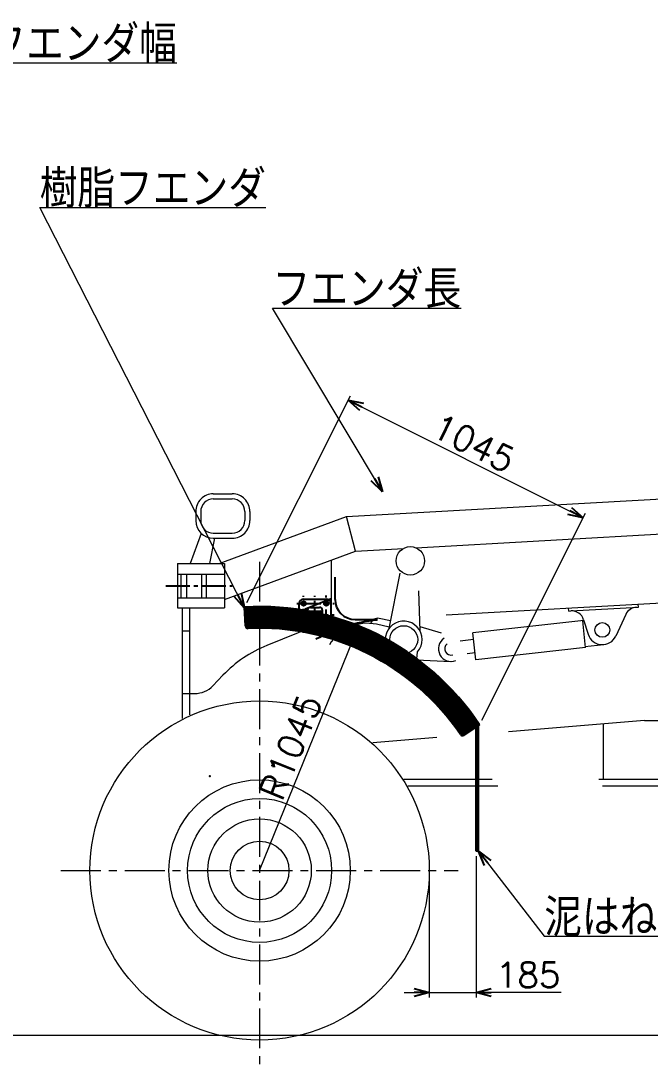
# Model space of a CAD drawing. Header units: millimetres. Extents: x -7970 to 6845, y -11075 to 1978.
# Drawn here: x -5102 to -2599, y -2225 to 1947 of the extents above; entities that cross this region are included whole.
import ezdxf
from ezdxf.enums import TextEntityAlignment as Align

# ---------------------------------------------------------------- set-up
doc = ezdxf.new("R2010")
doc.units = ezdxf.units.MM
doc.header["$LTSCALE"] = 5
doc.header["$PDSIZE"] = 1
for name, pattern in [('CENTER', [50.8, 31.75, -6.35, 6.35, -6.35]), ('CENTER2', [28.575, 19.05, -3.175, 3.175, -3.175]), ('DASHED2', [9.525, 6.35, -3.175])]:
    doc.linetypes.add(name, pattern=pattern)
for name, color, linetype in [('DIMENSION', 7, 'Continuous'), ('Layer0016', 7, 'Continuous'), ('VIEW_L', 7, 'Continuous')]:
    doc.layers.add(name, color=color, linetype=linetype)
doc.styles.add('dcStyle0', font='txt.shx', dxfattribs={"bigfont": 'bigfont'})
doc.dimstyles.new('dc_Radial05', dxfattribs={"dimtxt": 100, "dimasz": 60.000038, "dimexe": 0, "dimexo": 0, "dimgap": 20, "dimtad": 3, "dimdec": 1, "dimdsep": 46, "dimtxsty": 'dcStyle0', "dimblk1": 'OPEN30', "dimblk2": 'OPEN30', "dimsah": 1, "dimcen": 0.09, "dimclrd": 7, "dimclre": 7, "dimclrt": 2, "dimadec": 0, "dimazin": 2, "dimtfac": 1, "dimtdec": 4, "dimtmove": 0, "dimatfit": 0, "dimfxl": 1, "dimarcsym": 1})
doc.dimstyles.new('dc_Rotated', dxfattribs={"dimtxt": 100, "dimasz": 60.000038, "dimexe": 20, "dimexo": 20, "dimgap": 20, "dimtad": 3, "dimdec": 1, "dimdsep": 46, "dimtxsty": 'dcStyle0', "dimblk1": 'OPEN30', "dimblk2": 'OPEN30', "dimsah": 1, "dimcen": 0.09, "dimclrd": 7, "dimclre": 7, "dimclrt": 2, "dimadec": 0, "dimazin": 2, "dimtfac": 1, "dimtdec": 4, "dimtmove": 0, "dimatfit": 3, "dimfxl": 1, "dimarcsym": 1})

# ---------------------------------------------------------------- blocks, each defined once
blk = doc.blocks.new('DC_GROUP_ＤＸＦ２５_1')
at = {"layer": 'VIEW_L', "color": 7, "linetype": 'Continuous', "lineweight": 18}
for p, q in [((-2620.9, -838.1), (-3162.5, -882.4)), ((-2785, -851.6), (-2785, -1071)), ((-2620.9, -838.1), (-1926.2, -838.1)), ((-1617.8, -886), (-1926.2, -838.1)), ((-3447.5, -905.8), (-3701.9, -926.6)), ((-1531.4, -899.4), (-1582.2, -1013.7)), ((-1455.3, -911.2), (-1564.4, -894.2)), ((-1455.3, -911.2), (-1450.8, -996)), ((-1454.6, -923.3), (-1350.7, -923.3)), ((-1350.7, -923.3), (-1350.7, -1042.2)), ((-1411.5, -1042.2), (-1350.7, -1042.2)), ((-3579, -1071), (-3227.6, -1071)), ((-2802.7, -1071), (-1104.6, -1071)), ((-1695, -1043.3), (-1695, -1071)), ((-1695, -1043.3), (-1200.7, -1043.3)), ((-1200.7, -1043.3), (-1200.7, -1071)), ((-1104.6, -1071), (-1104.6, -1097.3)), ((-3563.1, -1097.3), (-3204.1, -1097.3)), ((-2788.4, -1097.3), (-908.2, -1097.3)), ((-2425.5, -1097.3), (-2425.5, -1207.7)), ((-2425.5, -1109.9), (-900.1, -1109.9)), ((-2425.5, -1121.2), (-1153.4, -1121.2)), ((-908.2, -1097.3), (-908.2, -1208.5)), ((-2425.5, -1136.9), (-2345.1, -1136.9)), ((-1900.2, -1235.8), (-2345.1, -1136.9)), ((-2425.5, -1207.7), (-2026.8, -1207.7)), ((-988.2, -1208.5), (-804.6, -1208.5)), ((-804.6, -1208.5), (-804.6, -1245.6)), ((-1900.2, -1235.8), (-1375.8, -1315.3)), ((-968.2, -1245.6), (-804.6, -1245.6)), ((-894.6, -1245.6), (-953.4, -1337.5)), ((-894.1, -1245.6), (-839.6, -1402.4)), ((-754, -1225.9), (-720.9, -1368)), ((-1449.9, -1304.1), (-1475, -1399.3)), ((-1379.2, -1314.8), (-1391.5, -1359.4)), ((-1320.7, -1332.8), (-1347.6, -1373.6)), ((-953.4, -1411.7), (-953.4, -1321.2)), ((-932.4, -1304.7), (-871.4, -1310.8)), ((-1248.8, -1405.7), (-1419.6, -1350.3)), ((-1475, -1399.3), (-1342.1, -1498)), ((-953.4, -1417.4), (-823.2, -1427.4)), ((-1516.6, -1445.1), (-1531.7, -1468.7)), ((-1354.3, -1453.1), (-1354.3, -1473.9)), ((-1324.3, -1423.1), (-1270.8, -1423.1)), ((-1214.2, -1476.7), (-1247.2, -1434.6)), ((-1240.8, -1453.1), (-1240.8, -1473.9)), ((-1309.7, -1463.9), (-1283.4, -1463.9)), ((-1309.7, -1463.9), (-1309.7, -1856.5)), ((-1283.4, -1463.9), (-1283.4, -1856.5)), ((-1214.2, -1476.7), (-1167.5, -1596.7)), ((-1155.3, -1493.9), (-1121.8, -1580)), ((-1449.2, -1506.9), (-1309.7, -1552.5)), ((-1324.3, -1503.9), (-1309.7, -1503.9)), ((-1283.4, -1503.9), (-1270.8, -1503.9)), ((-1456.4, -1572.5), (-1443, -1563.5)), ((-1283.4, -1632), (-1221.5, -1632)), ((-1221.5, -1632), (-1221.5, -1711.5)), ((-1283.4, -1711.5), (-1221.5, -1711.5)), ((-1167.2, -1746.9), (-1159.9, -1718.3)), ((-1130.3, -1787.8), (-1149, -1808.1)), ((-1401.6, -1880.9), (-1336.9, -1830.6)), ((-1324.7, -1826.3), (-1309.7, -1826.3)), ((-1283.4, -1816.8), (-1265.1, -1816.8)), ((-1252.5, -1892.2), (-1139.1, -1800.6)), ((-1344.7, -1846.3), (-1344.7, -1876.7)), ((-1309.7, -1856.5), (-1283.4, -1856.5)), ((-1245.1, -1836.8), (-1245.1, -1876.7)), ((-1324.7, -1896.7), (-1265.1, -1896.7)), ((-1572.4, -2016), (-1504.4, -1949.9)), ((-1550.1, -2016.6), (-1514.2, -1981.8)), ((-1497.4, -2002.5), (-1515, -1980.7)), ((-1572.4, -2016), (-1572.4, -2016.6)), ((-1572.4, -2016.6), (-1550.1, -2016.6))]:
    blk.add_line(p, q, dxfattribs=at)
for centre, radius in [((-781.1, -1382.1), 61.9), ((-1431.1, -1385.6), 37.1), ((-781.1, -1382.1), 37.1), ((-1176.3, -1782.9), 37.1)]:
    blk.add_circle(centre, radius, dxfattribs=at)
for centre, radius, start, end in [((-1400.9, -993.3), 50, 183.0128, 270), ((-1627.9, -993.3), 50, 270, 336.0375), ((-1153.4, -1321.2), 200, 0, 90), ((-900.1, -1259.9), 150, 13.1101, 90), ((-1403.8, -1499.6), 186.4, 28.7384, 81.381), ((-1295.1, -1548.3), 150, 21.2716, 72.0376), ((-1453.4, -1411.7), 500, 308.9421, 0), ((-1717.2, -1731), 349.3, 308.9968, 54.9412), ((-1324.3, -1453.1), 30, 90, 180), ((-1270.8, -1453.1), 30, 0, 90), ((-1717.2, -1731), 321.3, 308.9968, 54.7367), ((-1324.3, -1473.9), 30, 180, 270), ((-1270.8, -1473.9), 30, 270, 0), ((-1717.2, -1731), 305.2, 314.1967, 31.2912), ((-1401.4, -1688.8), 300, 351.0237, 21.2716), ((-1353.8, -1669.2), 200, 345.8089, 21.2716), ((-1203.8, -1720), 100, 317.2917, 351.0237), ((-1324.7, -1846.3), 20, 90, 180), ((-1265.1, -1836.8), 20, 0, 90), ((-1324.7, -1876.7), 20, 180, 270), ((-1265.1, -1876.7), 20, 270, 0)]:
    blk.add_arc(centre, radius, start, end, dxfattribs=at)
at = {"layer": 'VIEW_L', "color": 7, "linetype": 'Continuous'}
for p in [(-2425.5, -1097.3), (-908.2, -1097.3), (-2425.5, -1207.7), (-908.2, -1208.5)]:
    blk.add_point(p, dxfattribs=at)
blk = doc.blocks.new('_Open30')
at = {"color": 0, "linetype": 'ByBlock', "lineweight": -2}
for p, q in [((-1, 0.267949), (0, 0)), ((0, 0), (-1, -0.267949)), ((0, 0), (-1, 0))]:
    blk.add_line(p, q, dxfattribs=at)
blk = doc.blocks.new('*D2')
at = {"color": 7, "linetype": 'Continuous', "lineweight": 13}
blk.add_line((-4152.4, -1434.6), (-3759.7, -466.2), dxfattribs=at)
at = {"color": 7, "xscale": 60.00005615230571, "yscale": 59.99978736447287, "rotation": 67.92643871640075}
blk.add_blockref('_Open30', (-3759.7, -466.2), dxfattribs=at)
at = {"color": 2, "insert": (-3900.9, -761.1), "char_height": 100, "attachment_point": 9, "rotation": 67.9264, "style": 'dcStyle0'}
blk.add_mtext('\\T1.00;R1045', dxfattribs=at)
blk = doc.blocks.new('*D3')
at = {"color": 7, "linetype": 'Continuous', "lineweight": 13}
for p, q in [((-4203.5, -368.4), (-3791.1, 455.6)), ((-3800, 437.8), (-2865, -30.2)), ((-3268.4, -836.4), (-2856, -12.3))]:
    blk.add_line(p, q, dxfattribs=at)
at = {"color": 7, "xscale": 60.00005615230571, "yscale": 59.99978736447287}
for p, rotation in [((-3800, 437.8), 153.4134717369739), ((-2865, -30.2), 333.4134717369739)]:
    blk.add_blockref('_Open30', p, dxfattribs=dict(at, rotation=rotation))
at = {"color": 2, "insert": (-3323.5, 221.7), "char_height": 100, "attachment_point": 8, "rotation": 333.4135, "style": 'dcStyle0'}
blk.add_mtext('\\T1.00;1045', dxfattribs=at)
blk = doc.blocks.new('DC_IMAGEDIMGROUP_1')
at = {"color": 7, "linetype": 'Continuous', "lineweight": 13}
for p, q in [((-3290.5, -1377), (-3290.5, -1940.2)), ((-3477.4, -1454.6), (-3477.4, -1940.2)), ((-3577.4, -1920.2), (-3477.4, -1920.2)), ((-3477.4, -1920.2), (-3290.5, -1920.2)), ((-2952.6, -1920.2), (-3290.5, -1920.2))]:
    blk.add_line(p, q, dxfattribs=at)
at = {"color": 7, "xscale": 60.00005615230571, "yscale": 59.99978736447287}
for p, rotation in [((-3477.4, -1920.2), 360), ((-3290.5, -1920.2), 180)]:
    blk.add_blockref('_Open30', p, dxfattribs=dict(at, rotation=rotation))
at = {"color": 2, "insert": (-3212.6, -1900.2), "char_height": 100, "attachment_point": 7, "style": 'dcStyle0'}
blk.add_mtext('\\T1.00;185', dxfattribs=at)
blk = doc.blocks.new('DC_GROUP_ＤＸＦ２５_2')
at = {"color": 7, "linetype": 'CENTER2', "lineweight": 25}
for p, q in [((-4004.4, -372), (-3856.2, -372)), ((-3977.1, -488.7), (-3977.1, -340.7)), ((-3932.1, -488.7), (-3932.1, -340.7)), ((-3887.1, -490.3), (-3887.1, -339.6)), ((-4007.1, -417), (-3855.5, -417)), ((-4006.9, -462), (-3855, -462))]:
    blk.add_line(p, q, dxfattribs=at)
at = {"color": 3, "linetype": 'Continuous', "lineweight": 25}
for p, q in [((-3995.1, -462), (-3995.1, -372)), ((-3977.1, -354), (-3887.1, -354)), ((-3869.1, -372), (-3869.1, -462)), ((-3962.1, -435), (-3962.1, -399)), ((-3957.1, -427.2), (-3957.1, -406.8)), ((-3955.5, -427.2), (-3955.5, -406.8)), ((-3952.3, -402), (-3911.9, -402)), ((-3952.3, -403.6), (-3911.9, -403.6)), ((-3950.1, -387), (-3914.1, -387)), ((-3908.7, -427.2), (-3908.7, -406.8)), ((-3907.1, -427.2), (-3907.1, -406.8)), ((-3902.1, -435), (-3902.1, -399)), ((-3952.3, -430.4), (-3911.9, -430.4)), ((-3952.3, -432), (-3911.9, -432)), ((-3950.1, -447), (-3914.1, -447)), ((-3887.1, -480), (-3977.1, -480))]:
    blk.add_line(p, q, dxfattribs=at)
for centre in [(-3977.1, -372), (-3887.1, -372), (-3977.1, -462), (-3887.1, -462)]:
    blk.add_circle(centre, 9, dxfattribs=at)
for centre, radius, start, end in [((-3977.1, -372), 18, 90, 180), ((-3887.1, -372), 18, 0, 90), ((-3950.1, -399), 12, 90, 180), ((-3952.3, -406.8), 4.8, 90, 180), ((-3952.3, -406.8), 3.2, 90, 180), ((-3914.1, -399), 12, 0, 90), ((-3911.9, -406.8), 4.8, 0, 90), ((-3911.9, -406.8), 3.2, 0, 90), ((-3950.1, -435), 12, 180, 270), ((-3952.3, -427.2), 4.8, 180, 270), ((-3952.3, -427.2), 3.2, 180, 270), ((-3914.1, -435), 12, 270, 0), ((-3911.9, -427.2), 3.2, 270, 0), ((-3911.9, -427.2), 4.8, 270, 0), ((-3977.1, -462), 18, 180, 270), ((-3887.1, -462), 18, 270, 0)]:
    blk.add_arc(centre, radius, start, end, dxfattribs=at)
blk = doc.blocks.new('DC_GROUP_ＤＸＦ２５_213')
at = {"layer": 'Layer0016', "color": 7, "linetype": 'Continuous', "lineweight": 13}
for p, q in [((-4212.4, -387.2), (-4211.4, -386.2)), ((-4212.2, -389.9), (-4208.4, -386.1)), ((-4212.1, -392.6), (-4205.4, -385.9)), ((-4211.9, -395.3), (-4202.5, -385.8)), ((-4211.8, -397.9), (-4199.5, -385.6)), ((-4211.6, -400.6), (-4196.5, -385.5)), ((-4211.5, -403.3), (-4193.6, -385.4)), ((-4211.3, -406), (-4190.6, -385.3)), ((-4211.2, -408.6), (-4187.7, -385.2)), ((-4211, -411.3), (-4184.8, -385.1)), ((-4210.9, -414), (-4181.9, -385)), ((-4210.7, -416.7), (-4179, -384.9)), ((-4210.6, -419.3), (-4176.1, -384.9)), ((-4210.4, -422), (-4173.2, -384.8)), ((-4210.2, -424.7), (-4170.3, -384.7)), ((-4210.1, -427.4), (-4167.4, -384.7)), ((-4209.9, -430), (-4164.6, -384.7)), ((-4209.8, -432.7), (-4161.7, -384.6)), ((-4209.6, -435.4), (-4158.9, -384.6)), ((-4209.5, -438.1), (-4156, -384.6)), ((-4209.3, -440.7), (-4153.2, -384.6)), ((-4209.2, -443.4), (-4150.3, -384.6)), ((-4209, -446.1), (-4147.5, -384.6)), ((-4208.9, -448.8), (-4144.7, -384.6)), ((-4208.7, -451.4), (-4141.9, -384.6)), ((-4208.6, -454.1), (-4139.1, -384.7)), ((-4208.4, -456.8), (-4136.3, -384.7)), ((-4208.3, -459.5), (-4133.5, -384.8)), ((-4208.1, -462.1), (-4130.8, -384.8)), ((-4207.5, -464.3), (-4128, -384.9)), ((-4206.5, -466.2), (-4125.2, -384.9)), ((-4205.2, -467.7), (-4122.5, -385)), ((-4203.7, -469), (-4119.7, -385.1)), ((-4201.8, -470), (-4117, -385.2)), ((-4199.6, -470.6), (-4114.3, -385.3)), ((-4196.8, -470.6), (-4111.5, -385.4)), ((-4193.8, -470.5), (-4108.8, -385.5)), ((-4190.9, -470.4), (-4106.1, -385.6)), ((-4187.9, -470.2), (-4103.4, -385.7)), ((-4185, -470.1), (-4100.7, -385.9)), ((-4182.1, -470), (-4098, -386)), ((-4179.1, -470), (-4095.3, -386.1)), ((-4176.2, -469.9), (-4092.7, -386.3)), ((-4173.3, -469.8), (-4090, -386.4)), ((-4170.5, -469.8), (-4087.3, -386.6)), ((-4167.6, -469.7), (-4084.7, -386.8)), ((-4164.7, -469.7), (-4082, -387)), ((-4161.9, -469.6), (-4079.4, -387.1)), ((-4159, -469.6), (-4076.7, -387.3)), ((-4156.2, -469.6), (-4074.1, -387.5)), ((-4153.3, -469.6), (-4071.5, -387.7)), ((-4150.5, -469.6), (-4068.8, -387.9)), ((-4147.7, -469.6), (-4066.2, -388.1)), ((-4144.9, -469.6), (-4063.6, -388.4)), ((-4142.1, -469.6), (-4061, -388.6)), ((-4139.3, -469.7), (-4058.4, -388.8)), ((-4136.5, -469.7), (-4055.8, -389)), ((-4133.7, -469.8), (-4053.2, -389.3)), ((-4130.9, -469.8), (-4050.6, -389.5)), ((-4128.2, -469.9), (-4048.1, -389.8)), ((-4125.4, -470), (-4045.5, -390)), ((-4122.7, -470), (-4042.9, -390.3)), ((-4119.9, -470.1), (-4040.4, -390.6)), ((-4117.2, -470.2), (-4037.8, -390.9)), ((-4114.5, -470.3), (-4035.3, -391.1)), ((-4111.8, -470.4), (-4032.7, -391.4)), ((-4109, -470.6), (-4030.2, -391.7)), ((-4106.3, -470.7), (-4027.7, -392)), ((-4103.6, -470.8), (-4025.2, -392.3)), ((-4101, -471), (-4022.6, -392.6)), ((-4098.3, -471.1), (-4020.1, -393)), ((-4095.6, -471.3), (-4017.6, -393.3)), ((-4092.9, -471.4), (-4015.1, -393.6)), ((-4090.3, -471.6), (-4012.6, -393.9)), ((-4087.6, -471.8), (-4010.1, -394.3)), ((-4085, -471.9), (-4007.6, -394.6)), ((-4082.3, -472.1), (-4005.2, -395)), ((-4079.7, -472.3), (-4002.7, -395.3)), ((-4077.1, -472.5), (-4000.2, -395.7)), ((-4074.5, -472.7), (-3997.8, -396)), ((-4071.8, -473), (-3995.3, -396.4)), ((-4069.2, -473.2), (-3992.8, -396.8)), ((-4066.6, -473.4), (-3990.4, -397.2)), ((-4064, -473.6), (-3987.9, -397.6)), ((-4061.5, -473.9), (-3985.5, -397.9)), ((-4058.9, -474.1), (-3983.1, -398.3)), ((-4056.3, -474.4), (-3980.6, -398.7)), ((-4053.7, -474.6), (-3978.2, -399.1)), ((-4051.2, -474.9), (-3975.8, -399.5)), ((-4048.6, -475.2), (-3973.4, -400)), ((-4046.1, -475.5), (-3971, -400.4)), ((-4043.5, -475.8), (-3968.6, -400.8)), ((-4041, -476), (-3966.2, -401.2)), ((-4038.5, -476.3), (-3963.8, -401.7)), ((-4035.9, -476.6), (-3961.4, -402.1)), ((-4033.4, -477), (-3959, -402.6)), ((-4030.9, -477.3), (-3956.6, -403)), ((-4028.4, -477.6), (-3954.3, -403.5)), ((-4025.9, -477.9), (-3951.9, -403.9)), ((-4023.4, -478.3), (-3949.5, -404.4)), ((-4020.9, -478.6), (-3947.2, -404.8)), ((-4018.4, -478.9), (-3944.8, -405.3)), ((-4015.9, -479.3), (-3942.5, -405.8)), ((-4013.5, -479.6), (-3940.1, -406.3)), ((-4011, -480), (-3937.8, -406.8)), ((-4008.5, -480.4), (-3935.4, -407.3)), ((-4006.1, -480.7), (-3933.1, -407.8)), ((-4003.6, -481.1), (-3930.8, -408.3)), ((-4001.2, -481.5), (-3928.4, -408.8)), ((-3998.8, -481.9), (-3926.1, -409.3)), ((-3996.3, -482.3), (-3923.8, -409.8)), ((-3993.9, -482.7), (-3921.5, -410.3)), ((-3991.5, -483.1), (-3919.2, -410.8)), ((-3989.1, -483.5), (-3916.9, -411.3)), ((-3986.7, -483.9), (-3914.6, -411.9)), ((-3984.2, -484.4), (-3912.3, -412.4)), ((-3981.8, -484.8), (-3910, -413)), ((-3979.5, -485.2), (-3907.7, -413.5)), ((-3977.1, -485.7), (-3905.5, -414)), ((-3974.7, -486.1), (-3903.2, -414.6)), ((-3972.3, -486.5), (-3900.9, -415.2)), ((-3969.9, -487), (-3898.6, -415.7)), ((-3967.6, -487.5), (-3896.4, -416.3)), ((-3965.2, -487.9), (-3894.1, -416.9)), ((-3962.8, -488.4), (-3891.9, -417.4)), ((-3960.5, -488.9), (-3889.6, -418)), ((-3958.1, -489.4), (-3887.4, -418.6)), ((-3955.8, -489.8), (-3885.1, -419.2)), ((-3953.4, -490.3), (-3882.9, -419.8)), ((-3951.1, -490.8), (-3880.7, -420.4)), ((-3948.8, -491.3), (-3878.4, -421)), ((-3946.5, -491.8), (-3876.2, -421.6)), ((-3944.1, -492.3), (-3874, -422.2)), ((-3941.8, -492.9), (-3871.8, -422.8)), ((-3939.5, -493.4), (-3869.6, -423.4)), ((-3937.2, -493.9), (-3867.4, -424)), ((-3934.9, -494.4), (-3865.1, -424.7)), ((-3932.6, -495), (-3862.9, -425.3)), ((-3930.3, -495.5), (-3860.8, -425.9)), ((-3928, -496), (-3858.6, -426.6)), ((-3925.8, -496.6), (-3856.4, -427.2)), ((-3923.5, -497.1), (-3854.2, -427.8)), ((-3921.2, -497.7), (-3852, -428.5)), ((-3919, -498.3), (-3849.8, -429.1)), ((-3916.7, -498.8), (-3847.7, -429.8)), ((-3914.4, -499.4), (-3845.5, -430.5)), ((-3912.2, -500), (-3843.3, -431.1)), ((-3909.9, -500.6), (-3841.2, -431.8)), ((-3907.7, -501.1), (-3839, -432.5)), ((-3905.5, -501.7), (-3836.9, -433.1)), ((-3903.2, -502.3), (-3834.7, -433.8)), ((-3901, -502.9), (-3832.6, -434.5)), ((-3898.8, -503.5), (-3830.4, -435.2)), ((-3896.5, -504.1), (-3828.3, -435.9)), ((-3894.3, -504.7), (-3826.2, -436.6)), ((-3892.1, -505.4), (-3824, -437.3)), ((-3889.9, -506), (-3821.9, -438)), ((-3887.7, -506.6), (-3819.8, -438.7)), ((-3885.5, -507.2), (-3817.7, -439.4)), ((-3883.3, -507.9), (-3815.5, -440.1)), ((-3881.1, -508.5), (-3813.4, -440.8)), ((-3878.9, -509.2), (-3811.3, -441.5)), ((-3876.8, -509.8), (-3809.2, -442.3)), ((-3874.6, -510.5), (-3807.1, -443)), ((-3872.4, -511.1), (-3805, -443.7)), ((-3870.2, -511.8), (-3802.9, -444.5)), ((-3868.1, -512.4), (-3800.8, -445.2)), ((-3865.9, -513.1), (-3798.8, -445.9)), ((-3863.8, -513.8), (-3796.7, -446.7)), ((-3861.6, -514.5), (-3794.6, -447.4)), ((-3859.5, -515.1), (-3792.5, -448.2)), ((-3857.3, -515.8), (-3790.5, -449)), ((-3855.2, -516.5), (-3788.4, -449.7)), ((-3853, -517.2), (-3786.3, -450.5)), ((-3850.9, -517.9), (-3784.3, -451.3)), ((-3848.8, -518.6), (-3782.2, -452)), ((-3846.7, -519.3), (-3780.2, -452.8)), ((-3844.5, -520), (-3778.1, -453.6)), ((-3842.4, -520.7), (-3776.1, -454.4)), ((-3840.3, -521.5), (-3774, -455.1)), ((-3838.2, -522.2), (-3772, -455.9)), ((-3836.1, -522.9), (-3769.9, -456.7)), ((-3834, -523.6), (-3767.9, -457.5)), ((-3831.9, -524.4), (-3765.9, -458.3)), ((-3829.8, -525.1), (-3763.9, -459.1)), ((-3827.7, -525.9), (-3761.8, -459.9)), ((-3825.7, -526.6), (-3759.8, -460.8)), ((-3823.6, -527.3), (-3757.8, -461.6)), ((-3821.5, -528.1), (-3755.8, -462.4)), ((-3819.4, -528.9), (-3753.8, -463.2)), ((-3817.4, -529.6), (-3751.8, -464)), ((-3815.3, -530.4), (-3749.8, -464.9)), ((-3813.3, -531.2), (-3747.8, -465.7)), ((-3811.2, -531.9), (-3745.8, -466.5)), ((-3809.2, -532.7), (-3743.8, -467.4)), ((-3807.1, -533.5), (-3741.8, -468.2)), ((-3805.1, -534.3), (-3739.8, -469.1)), ((-3803, -535.1), (-3737.9, -469.9)), ((-3801, -535.9), (-3735.9, -470.8)), ((-3799, -536.7), (-3733.9, -471.6)), ((-3796.9, -537.5), (-3731.9, -472.5)), ((-3794.9, -538.3), (-3730, -473.3)), ((-3792.9, -539.1), (-3728, -474.2)), ((-3790.9, -539.9), (-3726, -475.1)), ((-3788.9, -540.7), (-3724.1, -475.9)), ((-3786.9, -541.5), (-3722.1, -476.8)), ((-3784.8, -542.3), (-3720.2, -477.7)), ((-3782.8, -543.2), (-3718.2, -478.6)), ((-3780.8, -544), (-3716.3, -479.5)), ((-3778.9, -544.8), (-3714.4, -480.3)), ((-3776.9, -545.7), (-3712.4, -481.2)), ((-3774.9, -546.5), (-3710.5, -482.1)), ((-3772.9, -547.4), (-3708.6, -483)), ((-3770.9, -548.2), (-3706.6, -483.9)), ((-3768.9, -549.1), (-3704.7, -484.8)), ((-3767, -549.9), (-3702.8, -485.7)), ((-3765, -550.8), (-3700.9, -486.7)), ((-3763, -551.6), (-3699, -487.6)), ((-3761.1, -552.5), (-3697, -488.5)), ((-3759.1, -553.4), (-3695.1, -489.4)), ((-3757.2, -554.3), (-3693.2, -490.3)), ((-3755.2, -555.1), (-3691.3, -491.3)), ((-3753.3, -556), (-3689.4, -492.2)), ((-3751.3, -556.9), (-3687.5, -493.1)), ((-3749.4, -557.8), (-3685.6, -494.1)), ((-3747.4, -558.7), (-3683.8, -495)), ((-3745.5, -559.6), (-3681.9, -495.9)), ((-3743.6, -560.5), (-3680, -496.9)), ((-3741.7, -561.4), (-3678.1, -497.8)), ((-3739.7, -562.3), (-3676.2, -498.8)), ((-3737.8, -563.2), (-3674.4, -499.7)), ((-3735.9, -564.1), (-3672.5, -500.7)), ((-3734, -565), (-3670.6, -501.7)), ((-3732.1, -566), (-3668.8, -502.6)), ((-3730.2, -566.9), (-3666.9, -503.6)), ((-3728.3, -567.8), (-3665, -504.6)), ((-3726.4, -568.7), (-3663.2, -505.5)), ((-3724.5, -569.7), (-3661.3, -506.5)), ((-3722.6, -570.6), (-3659.5, -507.5)), ((-3720.7, -571.5), (-3657.6, -508.5)), ((-3718.8, -572.5), (-3655.8, -509.5)), ((-3716.9, -573.4), (-3654, -510.5)), ((-3715.1, -574.4), (-3652.1, -511.4)), ((-3713.2, -575.3), (-3650.3, -512.4)), ((-3711.3, -576.3), (-3648.5, -513.4)), ((-3709.5, -577.3), (-3646.6, -514.4)), ((-3707.6, -578.2), (-3644.8, -515.4)), ((-3705.7, -579.2), (-3643, -516.5)), ((-3703.9, -580.2), (-3641.2, -517.5)), ((-3702, -581.1), (-3639.4, -518.5)), ((-3700.2, -582.1), (-3637.5, -519.5)), ((-3698.3, -583.1), (-3635.7, -520.5)), ((-3696.5, -584.1), (-3633.9, -521.5)), ((-3694.7, -585.1), (-3632.1, -522.6)), ((-3692.8, -586.1), (-3630.3, -523.6)), ((-3691, -587.1), (-3628.5, -524.6)), ((-3689.2, -588.1), (-3626.7, -525.7)), ((-3687.3, -589.1), (-3625, -526.7)), ((-3685.5, -590.1), (-3623.2, -527.7)), ((-3683.7, -591.1), (-3621.4, -528.8)), ((-3681.9, -592.1), (-3619.6, -529.8)), ((-3680.1, -593.1), (-3617.8, -530.9)), ((-3678.2, -594.1), (-3616, -531.9)), ((-3676.4, -595.2), (-3614.3, -533)), ((-3674.6, -596.2), (-3612.5, -534)), ((-3672.8, -597.2), (-3610.7, -535.1)), ((-3671, -598.2), (-3609, -536.2)), ((-3669.2, -599.3), (-3607.2, -537.2)), ((-3667.5, -600.3), (-3605.5, -538.3)), ((-3665.7, -601.4), (-3603.7, -539.4)), ((-3663.9, -602.4), (-3601.9, -540.5)), ((-3662.1, -603.4), (-3600.2, -541.5)), ((-3660.3, -604.5), (-3598.5, -542.6)), ((-3658.6, -605.6), (-3596.7, -543.7)), ((-3656.8, -606.6), (-3595, -544.8)), ((-3655, -607.7), (-3593.2, -545.9)), ((-3653.2, -608.7), (-3591.5, -547)), ((-3651.5, -609.8), (-3589.8, -548.1)), ((-3649.7, -610.9), (-3588, -549.2)), ((-3648, -611.9), (-3586.3, -550.3)), ((-3646.2, -613), (-3584.6, -551.4)), ((-3644.5, -614.1), (-3582.9, -552.5)), ((-3642.7, -615.2), (-3581.1, -553.6)), ((-3641, -616.3), (-3579.4, -554.7)), ((-3639.2, -617.4), (-3577.7, -555.8)), ((-3637.5, -618.5), (-3576, -557)), ((-3635.8, -619.6), (-3574.3, -558.1)), ((-3634, -620.6), (-3572.6, -559.2)), ((-3632.3, -621.8), (-3570.9, -560.3)), ((-3630.6, -622.9), (-3569.2, -561.5)), ((-3628.9, -624), (-3567.5, -562.6)), ((-3627.2, -625.1), (-3565.8, -563.7)), ((-3625.4, -626.2), (-3564.1, -564.9)), ((-3623.7, -627.3), (-3562.4, -566)), ((-3622, -628.4), (-3560.8, -567.2)), ((-3620.3, -629.6), (-3559.1, -568.3)), ((-3618.6, -630.7), (-3557.4, -569.5)), ((-3616.9, -631.8), (-3555.7, -570.6)), ((-3615.2, -632.9), (-3554.1, -571.8)), ((-3613.5, -634.1), (-3552.4, -572.9)), ((-3611.9, -635.2), (-3550.7, -574.1)), ((-3610.2, -636.4), (-3549.1, -575.3)), ((-3608.5, -637.5), (-3547.4, -576.4)), ((-3606.8, -638.7), (-3545.7, -577.6)), ((-3605.1, -639.8), (-3544.1, -578.8)), ((-3603.5, -641), (-3542.4, -580)), ((-3601.8, -642.1), (-3540.8, -581.1)), ((-3600.1, -643.3), (-3539.1, -582.3)), ((-3598.5, -644.4), (-3537.5, -583.5)), ((-3596.8, -645.6), (-3535.9, -584.7)), ((-3595.1, -646.8), (-3534.2, -585.9)), ((-3593.5, -648), (-3532.6, -587.1)), ((-3591.8, -649.1), (-3531, -588.3)), ((-3590.2, -650.3), (-3529.3, -589.5)), ((-3588.5, -651.5), (-3527.7, -590.7)), ((-3586.9, -652.7), (-3526.1, -591.9)), ((-3585.2, -653.9), (-3524.5, -593.1)), ((-3583.6, -655.1), (-3522.8, -594.3)), ((-3582, -656.3), (-3521.2, -595.5)), ((-3580.3, -657.5), (-3519.6, -596.7)), ((-3578.7, -658.7), (-3518, -597.9)), ((-3577.1, -659.9), (-3516.4, -599.2)), ((-3575.5, -661.1), (-3514.8, -600.4)), ((-3573.9, -662.3), (-3513.2, -601.6)), ((-3572.2, -663.5), (-3511.6, -602.8)), ((-3570.6, -664.7), (-3510, -604.1)), ((-3569, -665.9), (-3508.4, -605.3)), ((-3567.4, -667.1), (-3506.8, -606.5)), ((-3565.8, -668.4), (-3505.2, -607.8)), ((-3564.2, -669.6), (-3503.6, -609)), ((-3562.6, -670.8), (-3502.1, -610.3)), ((-3561, -672.1), (-3500.5, -611.5)), ((-3559.4, -673.3), (-3498.9, -612.8)), ((-3557.8, -674.5), (-3497.3, -614)), ((-3556.2, -675.8), (-3495.7, -615.3)), ((-3554.7, -677), (-3494.2, -616.5)), ((-3553.1, -678.3), (-3492.6, -617.8)), ((-3551.5, -679.5), (-3491.1, -619.1)), ((-3549.9, -680.8), (-3489.5, -620.3)), ((-3548.4, -682), (-3487.9, -621.6)), ((-3546.8, -683.3), (-3486.4, -622.9)), ((-3545.2, -684.6), (-3484.8, -624.2)), ((-3543.7, -685.8), (-3483.3, -625.4)), ((-3542.1, -687.1), (-3481.7, -626.7)), ((-3540.6, -688.4), (-3480.2, -628)), ((-3539, -689.7), (-3478.6, -629.3)), ((-3537.5, -690.9), (-3477.1, -630.6)), ((-3535.9, -692.2), (-3475.6, -631.9)), ((-3534.4, -693.5), (-3474, -633.2)), ((-3532.8, -694.8), (-3472.5, -634.5)), ((-3531.3, -696.1), (-3471, -635.8)), ((-3529.8, -697.4), (-3469.5, -637.1)), ((-3528.2, -698.7), (-3467.9, -638.4)), ((-3526.7, -700), (-3466.4, -639.7)), ((-3525.2, -701.3), (-3464.9, -641)), ((-3523.6, -702.6), (-3463.4, -642.3)), ((-3522.1, -703.9), (-3461.9, -643.6)), ((-3520.6, -705.2), (-3460.4, -645)), ((-3519.1, -706.5), (-3458.9, -646.3)), ((-3517.6, -707.8), (-3457.4, -647.6)), ((-3516.1, -709.1), (-3455.9, -648.9)), ((-3514.6, -710.5), (-3454.4, -650.3)), ((-3513.1, -711.8), (-3452.9, -651.6)), ((-3511.6, -713.1), (-3451.4, -652.9)), ((-3510.1, -714.5), (-3449.9, -654.3)), ((-3508.6, -715.8), (-3448.4, -655.6)), ((-3507.1, -717.1), (-3446.9, -657)), ((-3505.6, -718.5), (-3445.4, -658.3)), ((-3504.1, -719.8), (-3443.9, -659.6)), ((-3502.6, -721.2), (-3442.5, -661)), ((-3501.2, -722.5), (-3441, -662.4)), ((-3499.7, -723.9), (-3439.5, -663.7)), ((-3498.2, -725.2), (-3438.1, -665.1)), ((-3496.7, -726.6), (-3436.6, -666.4)), ((-3495.3, -727.9), (-3435.1, -667.8)), ((-3493.8, -729.3), (-3433.7, -669.2)), ((-3492.3, -730.7), (-3432.2, -670.5)), ((-3490.9, -732), (-3430.8, -671.9)), ((-3489.4, -733.4), (-3429.3, -673.3)), ((-3488, -734.8), (-3427.9, -674.7)), ((-3486.5, -736.2), (-3426.4, -676.1)), ((-3485.1, -737.6), (-3425, -677.4)), ((-3483.6, -738.9), (-3423.5, -678.8)), ((-3482.2, -740.3), (-3422.1, -680.2)), ((-3480.8, -741.7), (-3420.6, -681.6)), ((-3479.3, -743.1), (-3419.2, -683)), ((-3477.9, -744.5), (-3417.8, -684.4)), ((-3476.5, -745.9), (-3416.4, -685.8)), ((-3475, -747.3), (-3414.9, -687.2)), ((-3473.6, -748.7), (-3413.5, -688.6)), ((-3472.2, -750.1), (-3412.1, -690)), ((-3470.8, -751.5), (-3410.7, -691.4)), ((-3469.4, -752.9), (-3409.3, -692.8)), ((-3468, -754.4), (-3407.8, -694.3)), ((-3466.5, -755.8), (-3406.4, -695.7)), ((-3465.1, -757.2), (-3405, -697.1)), ((-3463.7, -758.6), (-3403.6, -698.5)), ((-3462.3, -760.1), (-3402.2, -700)), ((-3460.9, -761.5), (-3400.8, -701.4)), ((-3459.5, -762.9), (-3399.4, -702.8)), ((-3458.2, -764.4), (-3398, -704.3)), ((-3456.8, -765.8), (-3396.7, -705.7)), ((-3455.4, -767.3), (-3395.3, -707.1)), ((-3454, -768.7), (-3393.9, -708.6)), ((-3452.6, -770.1), (-3392.5, -710)), ((-3451.2, -771.6), (-3391.1, -711.5)), ((-3449.9, -773.1), (-3389.7, -712.9)), ((-3448.5, -774.5), (-3388.4, -714.4)), ((-3447.1, -776), (-3387, -715.8)), ((-3445.8, -777.4), (-3385.6, -717.3)), ((-3444.4, -778.9), (-3384.3, -718.8)), ((-3443.1, -780.4), (-3382.9, -720.2)), ((-3441.7, -781.8), (-3381.5, -721.7)), ((-3440.3, -783.3), (-3380.2, -723.2)), ((-3439, -784.8), (-3378.8, -724.6)), ((-3437.6, -786.3), (-3377.5, -726.1)), ((-3436.3, -787.8), (-3376.1, -727.6)), ((-3435, -789.3), (-3374.8, -729.1)), ((-3433.6, -790.7), (-3373.4, -730.6)), ((-3432.3, -792.2), (-3372.1, -732)), ((-3431, -793.7), (-3370.8, -733.5)), ((-3429.6, -795.2), (-3369.4, -735)), ((-3428.3, -796.7), (-3368.1, -736.5)), ((-3427, -798.2), (-3366.8, -738)), ((-3425.7, -799.8), (-3365.4, -739.5)), ((-3424.3, -801.3), (-3364.1, -741)), ((-3423, -802.8), (-3362.8, -742.5)), ((-3421.7, -804.3), (-3361.5, -744)), ((-3420.4, -805.8), (-3360.1, -745.6)), ((-3419.1, -807.3), (-3358.8, -747.1)), ((-3417.8, -808.9), (-3357.5, -748.6)), ((-3416.5, -810.4), (-3356.2, -750.1)), ((-3415.2, -811.9), (-3354.9, -751.6)), ((-3413.9, -813.5), (-3353.6, -753.2)), ((-3412.6, -815), (-3352.3, -754.7)), ((-3411.3, -816.5), (-3351, -756.2)), ((-3410, -818.1), (-3349.7, -757.7)), ((-3408.8, -819.6), (-3348.4, -759.3)), ((-3407.5, -821.2), (-3347.1, -760.8)), ((-3406.2, -822.7), (-3345.8, -762.4)), ((-3404.9, -824.3), (-3344.6, -763.9)), ((-3403.7, -825.8), (-3343.3, -765.4)), ((-3402.4, -827.4), (-3342, -767)), ((-3401.1, -829), (-3340.7, -768.6)), ((-3399.9, -830.5), (-3339.4, -770.1)), ((-3398.6, -832.1), (-3338.2, -771.7)), ((-3397.4, -833.7), (-3336.9, -773.2)), ((-3396.1, -835.3), (-3335.6, -774.8)), ((-3394.9, -836.8), (-3334.4, -776.4)), ((-3393.6, -838.4), (-3333.1, -777.9)), ((-3392.4, -840), (-3331.9, -779.5)), ((-3391.1, -841.6), (-3330.6, -781.1)), ((-3389.9, -843.2), (-3329.4, -782.6)), ((-3388.7, -844.8), (-3328.1, -784.2)), ((-3387.4, -846.4), (-3326.9, -785.8)), ((-3386.2, -848), (-3325.6, -787.4)), ((-3385, -849.6), (-3324.4, -789)), ((-3383.8, -851.2), (-3323.1, -790.6)), ((-3382.5, -852.8), (-3321.9, -792.2)), ((-3381.3, -854.4), (-3320.7, -793.8)), ((-3380.1, -856), (-3319.4, -795.4)), ((-3378.9, -857.6), (-3318.2, -797)), ((-3377.7, -859.3), (-3317, -798.6)), ((-3376.5, -860.9), (-3315.8, -800.2)), ((-3375.3, -862.5), (-3314.6, -801.8)), ((-3374.1, -864.2), (-3313.3, -803.4)), ((-3372.9, -865.8), (-3312.1, -805)), ((-3371.7, -867.4), (-3310.9, -806.6)), ((-3370.5, -869.1), (-3309.7, -808.3)), ((-3369.3, -870.7), (-3308.5, -809.9)), ((-3368.1, -872.4), (-3307.3, -811.5)), ((-3367, -874), (-3306.1, -813.1)), ((-3365.8, -875.7), (-3304.9, -814.8)), ((-3364.6, -877.3), (-3303.7, -816.4)), ((-3363.4, -879), (-3302.5, -818)), ((-3362.3, -880.6), (-3301.3, -819.7)), ((-3361.1, -882.3), (-3300.1, -821.3)), ((-3360, -884), (-3299, -823)), ((-3358.8, -885.6), (-3297.8, -824.6)), ((-3357.6, -887.3), (-3296.6, -826.3)), ((-3356.5, -889), (-3295.4, -827.9)), ((-3355.3, -890.7), (-3294.3, -829.6)), ((-3354.2, -892.3), (-3293.1, -831.2)), ((-3353, -894), (-3291.9, -832.9)), ((-3351.5, -895.3), (-3290.8, -834.6)), ((-3349.8, -896.4), (-3289.6, -836.2)), ((-3347.7, -897.2), (-3288.5, -837.9)), ((-3345.1, -897.4), (-3287.3, -839.6)), ((-3341.5, -896.6), (-3286.1, -841.3)), ((-3333.6, -891.6), (-3285, -842.9)), ((-3325.2, -886), (-3283.9, -844.6)), ((-3316.8, -880.4), (-3282.7, -846.3)), ((-3308.4, -874.9), (-3281.6, -848)), ((-3300, -869.3), (-3280.4, -849.7)), ((-3291.7, -863.7), (-3279.3, -851.4)), ((-3283.3, -858.2), (-3278.2, -853.1))]:
    blk.add_line(p, q, dxfattribs=at)
blk = doc.blocks.new('DC_GROUP_ＤＸＦ２５_216')
at = {"layer": 'Layer0016', "color": 7, "linetype": 'Continuous', "lineweight": 13}
for p, q in [((-5506.6, 1582.5), (-5231.6, 1780.6)), ((-5231.6, 1780.6), (-4481.6, 1780.6))]:
    blk.add_line(p, q, dxfattribs=at)
at = {"layer": 'Layer0016', "color": 7, "xscale": 60.00005615230571, "yscale": 59.99978736447287, "rotation": 215.7687903981651}
blk.add_blockref('_Open30', (-5506.6, 1582.5), dxfattribs=at)
at = {"layer": 'Layer0016', "color": 7, "style": 'dcStyle0', "width": 1.206897}
blk.add_text('フエンダ幅', height=150, dxfattribs=at).set_placement((-5231.6, 1780.6), (-4481.6, 1780.6), align=Align.FIT)
blk = doc.blocks.new('DC_GROUP_ＤＸＦ２５_217')
at = {"layer": 'Layer0016', "color": 7, "linetype": 'Continuous', "lineweight": 13}
for p, q in [((-3663.3, 72.9), (-4100.5, 803.8)), ((-4100.5, 803.8), (-3350.5, 803.8))]:
    blk.add_line(p, q, dxfattribs=at)
at = {"layer": 'Layer0016', "color": 7, "xscale": 60.00005615230571, "yscale": 59.99978736447287, "rotation": 300.8849453307286}
blk.add_blockref('_Open30', (-3663.3, 72.9), dxfattribs=at)
at = {"layer": 'Layer0016', "color": 7, "style": 'dcStyle0', "width": 1.206897}
blk.add_text('フエンダ長', height=150, dxfattribs=at).set_placement((-4100.5, 803.8), (-3350.5, 803.8), align=Align.FIT)
blk = doc.blocks.new('DC_GROUP_ＤＸＦ２５_218')
at = {"layer": 'Layer0016', "color": 7, "linetype": 'Continuous', "lineweight": 13}
for p, q in [((-4212.2, -389.9), (-5027.2, 1204.5)), ((-5027.2, 1204.5), (-4127.2, 1204.5))]:
    blk.add_line(p, q, dxfattribs=at)
at = {"layer": 'Layer0016', "color": 7, "xscale": 60.00005615230571, "yscale": 59.99978736447287, "rotation": 297.0732986284177}
blk.add_blockref('_Open30', (-4212.2, -389.9), dxfattribs=at)
at = {"layer": 'Layer0016', "color": 7, "style": 'dcStyle0', "width": 1.2}
blk.add_text('樹脂フエンダ', height=150, dxfattribs=at).set_placement((-5027.2, 1204.5), (-4127.2, 1204.5), align=Align.FIT)
blk = doc.blocks.new('DC_GROUP_ＤＸＦ２５_219')
at = {"layer": 'Layer0016', "color": 7, "linetype": 'Continuous', "lineweight": 13}
for p, q in [((-3281.5, -1357), (-3019.9, -1696.4)), ((-3019.9, -1696.4), (-1819.9, -1696.4))]:
    blk.add_line(p, q, dxfattribs=at)
at = {"layer": 'Layer0016', "color": 7, "xscale": 60.00005615230571, "yscale": 59.99978736447287, "rotation": 127.6336283474648}
blk.add_blockref('_Open30', (-3281.5, -1357), dxfattribs=at)
at = {"layer": 'Layer0016', "color": 7, "style": 'dcStyle0', "width": 1.191489}
blk.add_text('泥はね防止ラバー', height=150, dxfattribs=at).set_placement((-3019.9, -1696.4), (-1819.9, -1696.4), align=Align.FIT)

msp = doc.modelspace()

# ---------------------------------------------------------------- linework, layer by layer
at = {"color": 7, "linetype": 'Continuous', "lineweight": 25}
for p, q in [((-3852.149, -355.459), (-3852.149, -267.013)), ((-3868.237, -352.484), (-3960.873, -389.895)), ((-3992.149, -485.501), (-3992.149, -436.257)), ((-3772.149, -435.459), (-3683.431, -435.459))]:
    msp.add_line(p, q, dxfattribs=at)
at = {"color": 7, "linetype": 'CENTER2', "lineweight": 25}
for p, q in [((-4525.164, -301.557), (-4261.747, -301.557)), ((-3959.766, -427.113), (-3904.458, -427.113))]:
    msp.add_line(p, q, dxfattribs=at)
at = {"color": 3, "linetype": 'Continuous', "lineweight": 25}
for p, q in [((-4208.153, -461.23), (-4212.442, -386.302)), ((-3277.379, -854.271), (-3339.927, -895.75)), ((-3290.546, -1357.035), (-3290.546, -857.035)), ((-3281.546, -857.035), (-3290.546, -857.035)), ((-3284.546, -1357.035), (-3284.546, -857.035)), ((-3281.546, -1357.035), (-3281.546, -857.035)), ((-3281.546, -1357.035), (-3290.546, -1357.035))]:
    msp.add_line(p, q, dxfattribs=at)
at = {"color": 7, "linetype": 'Continuous', "lineweight": 25}
for radius in [21, 11]:
    msp.add_circle((-3932.149, -427.113), radius, dxfattribs=at)
for centre, radius, start, end in [((-3772.149, -355.459), 80, 180, 270), ((-3942.149, -436.257), 50, 111.991132, 180), ((-3631.541, -1035.459), 600, 95.050742, 119.698283)]:
    msp.add_arc(centre, radius, start, end, dxfattribs=at)
at = {"color": 3, "linetype": 'Continuous', "lineweight": 25}
for centre, radius, start, end in [((-4152.442, -1434.586), 1050, 33.551115, 93.275829), ((-4198.169, -460.659), 10, 183.275829, 272.688166), ((-4152.442, -1434.586), 965, 34.138826, 92.688166), ((-3345.453, -887.416), 10, 214.138826, 303.55111)]:
    msp.add_arc(centre, radius, start, end, dxfattribs=at)
at = {"color": 3, "linetype": 'DASHED2', "lineweight": 25}
msp.add_arc((-4152.442, -1434.586), 1045, 33.551118, 93.275829, dxfattribs=at)
at = {"layer": 'DIMENSION', "color": 7, "linetype": 'CENTER', "lineweight": 18}
for p, q in [((-4152.442, -205.343), (-4152.442, -2224.937)), ((-4942.792, -1434.586), (-3362.091, -1434.586))]:
    msp.add_line(p, q, dxfattribs=at)
at = {"layer": 'Layer0016', "color": 3, "linetype": 'Continuous', "lineweight": 13}
msp.add_line((-7969.757, -2089.844), (-1302.308, -2089.844), dxfattribs=at)
at = {"layer": 'VIEW_L', "color": 7, "linetype": 'Continuous', "lineweight": 18}
for p, q in [((-3806.357, -25.541), (-1775.186, 88.424)), ((-4336.628, 64.605), (-4261.089, 64.605)), ((-4336.628, 44.605), (-4261.089, 44.605)), ((-4406.628, -5.395), (-4406.628, -41.78)), ((-4386.628, -5.395), (-4386.628, -41.78)), ((-4312.628, -211.984), (-3806.357, -25.541)), ((-4211.089, -5.395), (-4211.089, -41.78)), ((-4191.089, -5.395), (-4191.089, -41.78)), ((-3770.608, -163.2), (-3806.357, -25.541)), ((-3531.122, -149.763), (-1774.907, -51.225)), ((-4384.642, -92.718), (-4429.107, -212.379)), ((-4332.092, -111.78), (-4352.376, -212.379)), ((-4336.628, -91.78), (-4261.089, -91.78)), ((-4336.628, -111.78), (-4261.089, -111.78)), ((-4291.979, -355.205), (-3770.608, -163.2)), ((-3770.608, -163.2), (-3580.18, -152.515)), ((-3868.237, -199.154), (-3868.237, -435.459)), ((-4479.595, -212.379), (-4291.979, -212.379)), ((-4479.595, -212.379), (-4479.595, -389.627)), ((-4291.979, -212.379), (-4291.979, -389.627)), ((-4479.595, -254.476), (-4291.979, -254.476)), ((-4465.145, -254.476), (-4465.145, -348.639)), ((-4442.667, -254.476), (-4442.667, -348.639)), ((-4383.843, -254.476), (-4383.843, -348.639)), ((-4364.713, -254.476), (-4364.713, -348.639)), ((-3637.496, -471.337), (-3592.948, -250.617)), ((-3513.721, -481.625), (-3519.081, -320.719)), ((-3409.52, -416.904), (-1718.182, -322.006)), ((-4479.595, -348.639), (-4291.979, -348.639)), ((-2645.028, -386.046), (-2645.707, -374.047)), ((-4479.595, -389.627), (-4291.979, -389.627)), ((-4460.834, -389.627), (-4460.834, -829.66)), ((-4430.815, -389.627), (-4430.815, -815.273)), ((-2921.821, -401.687), (-2923.407, -389.629)), ((-2921.821, -401.687), (-2913.898, -401.237)), ((-2913.886, -401.236), (-2645.029, -386.015)), ((-2695.895, -415.508), (-2735.426, -501.446)), ((-3868.237, -435.459), (-4123.518, -538.553)), ((-3636.334, -465.575), (-3686.901, -454.606)), ((-3631.387, -441.067), (-3676.514, -431.278)), ((-2862.185, -439.913), (-3304.1, -488.422)), ((-2855.335, -547.519), (-2867.088, -440.451)), ((-2863.352, -436.193), (-2845.075, -494.462)), ((-4460.834, -480.018), (-4430.815, -480.018)), ((-3514.337, -463.144), (-3430.356, -487.935)), ((-3292.347, -595.49), (-3304.1, -488.422)), ((-3301.161, -515.189), (-3354.276, -521.02)), ((-2858.939, -542.439), (-2783.486, -535.462)), ((-3644.131, -595.085), (-3640.766, -554.613)), ((-3585.87, -599.927), (-3583.421, -570.462)), ((-3527.61, -604.77), (-3524.245, -564.299)), ((-3295.285, -568.723), (-3327.111, -572.217)), ((-2855.335, -547.519), (-3292.347, -595.49)), ((-3685.648, -585.478), (-3643.502, -587.522)), ((-3644.131, -595.085), (-3527.61, -604.77)), ((-3526.864, -595.804), (-3393.048, -602.319)), ((-4338.098, -699.001), (-4298.039, -657.015)), ((-4460.834, -729.969), (-4410.449, -729.969))]:
    msp.add_line(p, q, dxfattribs=at)
for centre, radius in [((-3552.796, -202.028), 56.581), ((-2788.907, -476.845), 29.434), ((-3578.839, -515.342), 55.31), ((-4152.442, -1434.586), 675.004), ((-4152.442, -1434.586), 360.848), ((-4152.442, -1434.586), 286.471), ((-4152.442, -1434.586), 205.609), ((-4152.442, -1434.586), 116.95)]:
    msp.add_circle(centre, radius, dxfattribs=at)
for centre, radius, start, end in [((-4336.628, -5.395), 70, 90.000003, 180.000005), ((-4336.628, -5.395), 50, 90.000003, 180.000005), ((-4261.089, -5.395), 70, 0, 90.000003), ((-4261.089, -5.395), 50, 0, 90.000003), ((-4336.628, -41.78), 70, 180.000005, 270.000001), ((-4336.628, -41.78), 50, 180.000005, 270.000001), ((-4261.089, -41.78), 70, 269.999997, 0), ((-4261.089, -41.78), 50, 269.999997, 0), ((-2911.06, -451.156), 50, 17.414126, 93.25331), ((-2650.47, -436.404), 50, 93.026616, 155.297519), ((-3724, -625.628), 175, 77.760666, 149.460809), ((-3682.874, -460.596), 30, 77.760666, 161.522472), ((-3578.839, -515.342), 73.329, 318.116331, 212.380416), ((-2788.907, -476.845), 58.867, 197.414122, 335.297519), ((-3936.286, -1002.174), 500, 111.991128, 136.344728), ((-3390.603, -552.097), 50.282, 123.706993, 292.193935), ((-3390.603, -552.097), 25.141, 129.522667, 286.378248), ((-4410.449, -629.969), 100, 269.999997, 316.344723)]:
    msp.add_arc(centre, radius, start, end, dxfattribs=at)
at = {"layer": 'VIEW_L', "color": 7, "linetype": 'Continuous'}
for p in [(-4101.914, -1016.095), (-4350.168, -1058.721)]:
    msp.add_point(p, dxfattribs=at)

# ---------------------------------------------------------------- block references
at = {"linetype": 'Continuous'}
for name in ['DC_GROUP_ＤＸＦ２５_2', 'DC_IMAGEDIMGROUP_1']:
    msp.add_blockref(name, (0, 0), dxfattribs=at)
at = {"layer": 'Layer0016', "linetype": 'Continuous'}
for name in ['DC_GROUP_ＤＸＦ２５_216', 'DC_GROUP_ＤＸＦ２５_218', 'DC_GROUP_ＤＸＦ２５_217', 'DC_GROUP_ＤＸＦ２５_213', 'DC_GROUP_ＤＸＦ２５_219']:
    msp.add_blockref(name, (0, 0), dxfattribs=at)
at = {"layer": 'VIEW_L', "linetype": 'Continuous'}
msp.add_blockref('DC_GROUP_ＤＸＦ２５_1', (0, 0), dxfattribs=at)

# ---------------------------------------------------------------- dimensions: what is measured, and where the dimension line sits
at = {"linetype": 'Continuous', "lineweight": 13}
dim = msp.add_linear_dim(base=(-2864.962, -30.21), p1=(-4212.442, -386.302), p2=(-3277.379, -854.271), angle=153.413472, text='1045', dimstyle='dc_Rotated', override={"dimtxt": 100, "dimasz": 60.000038, "dimexe": 20, "dimexo": 20, "dimgap": 20, "dimtad": 3, "dimtih": 0, "dimtoh": 0, "dimdec": 1, "dimlfac": 1, "dimzin": 8, "dimtxsty": 'dcStyle0', "dimblk1": 'Open30', "dimblk2": 'Open30', "dimsah": 1, "dimclrd": 7, "dimclre": 7, "dimclrt": 2, "dimazin": 2, "dimtofl": 1, "dimtolj": 0, "dimtzin": 8, "dimarcsym": 1}, dxfattribs=at)
dim.commit()
dim.dimension.update_dxf_attribs({"geometry": '*D3', "text_midpoint": (-3332.494, 203.775), "dimtype": 160})
dim = msp.add_radius_dim(center=(-4152.442, -1434.586), mpoint=(-3759.734, -466.182), text='R1045', dimstyle='dc_Radial05', override={"dimtxt": 100, "dimasz": 60.000038, "dimexe": 0, "dimexo": 0, "dimgap": 20, "dimtad": 3, "dimtih": 0, "dimtoh": 0, "dimdec": 1, "dimlfac": 1, "dimzin": 8, "dimtxsty": 'dcStyle0', "dimblk1": 'Open30', "dimblk2": 'Open30', "dimsah": 1, "dimclrd": 7, "dimclre": 7, "dimclrt": 2, "dimazin": 2, "dimtofl": 1, "dimatfit": 0, "dimtolj": 0, "dimtzin": 8, "dimarcsym": 1}, dxfattribs=at)
dim.commit()
dim.dimension.update_dxf_attribs({"geometry": '*D2', "text_midpoint": (-3957.534, -953.951), "dimtype": 164})

doc.saveas('drawing.dxf')
